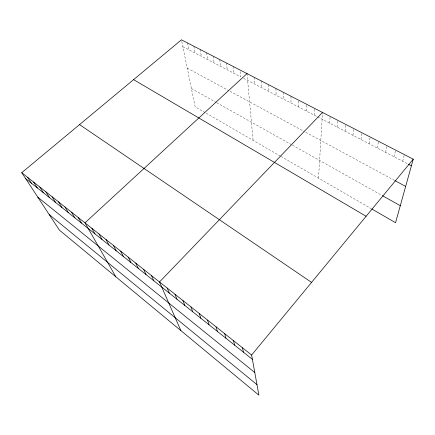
<?xml version="1.0" encoding="UTF-8"?>
<svg xmlns="http://www.w3.org/2000/svg" width="435" height="435" viewBox="0 0 435 435"><rect width="100%" height="100%" fill="white"/><g stroke="black" fill="none" stroke-linecap="round" stroke-linejoin="round"><path stroke-width="0.33" stroke-dasharray="2.17 1.63" d="M298.611 106.999L298.682 100.191M306.322 111.023L306.501 104.215M314.152 115.101L314.44 108.304M318.534 178.176L322.465 113.073M329.638 123.176L330.165 116.395M337.294 127.167L337.935 120.397M345.058 131.212L345.82 124.453M352.932 135.318L353.818 128.57M360.925 139.483L361.931 132.751M369.032 143.708L370.169 136.992M377.254 147.998L378.526 141.293M385.6 152.348L387.014 145.66M394.072 156.763L395.627 150.097M402.674 161.244L404.371 154.594M182.836 46.648L240.751 76.837L240.038 70.002M243.616 78.333L316.984 116.58M317.555 116.874L407.91 163.979M187.24 68.121L228.875 90.676M230.028 91.301L304.63 131.718M305.767 132.327L394.48 180.389M191.427 88.528L216.168 102.41M216.712 102.714L291.254 144.534M292.412 145.181L381.794 195.326M205.113 112.6L195.184 106.863L181.438 39.841M206.223 113.241L280.444 156.154M280.988 156.469L371.256 208.659M187.605 43.016L188.937 49.829M193.852 46.23L195.114 53.048M200.187 49.492L201.372 56.311M206.603 52.793L207.718 59.617M213.112 56.142L214.145 62.972M219.702 59.535L220.659 66.365M226.39 62.977L227.266 69.807M233.165 66.468L233.959 73.297M247.009 73.591L253.083 140.336M254.078 77.229L254.605 84.064M261.245 80.921L261.685 87.75M268.515 84.662L268.857 91.491M275.893 88.463L276.138 95.287M283.381 92.312L283.522 99.136M290.971 96.222L291.015 103.041"/><path stroke-width="0.65" d="M21.75 172.684L251.62 355.036L258.89 395.159L59.372 230.088L21.75 172.684L181.438 39.841L413.25 159.167L395.551 222.704L371.811 208.979M251.62 355.036L413.25 159.167M322.504 112.453L159.514 281.972L180.873 330.611M247.009 73.591L84.988 222.85L115.884 276.845M408.492 164.278L411.401 165.795M395.062 180.704L405.654 186.441M382.376 195.652L400.287 205.701M133.599 79.638L366.123 216.277M79.545 124.606L311.558 282.397M25.638 178.611L252.398 359.332M37.796 197.164L254.79 372.545M49.22 214.596L256.987 384.649M27.639 177.355L31.472 183.26M33.62 182.096L37.394 187.98M39.694 186.914L43.408 192.77M45.86 191.808L49.514 197.637M52.124 196.778L55.713 202.579M58.491 201.829L62.009 207.598M64.956 206.957L68.404 212.699M71.525 212.171L74.902 217.875M78.202 217.467L81.503 223.139M91.888 228.321L95.031 233.916M98.903 233.889L101.959 239.44M106.037 239.544L109.006 245.052M113.285 245.296L116.167 250.761M120.664 251.147L123.448 256.563M128.167 257.101L130.853 262.463M135.796 263.159L138.384 268.466M143.566 269.319L146.046 274.572M151.472 275.589L153.838 280.787M167.181 288.052L169.329 293.13M174.979 294.239L177.007 299.253M182.912 300.531L184.821 305.479M190.981 306.931L192.765 311.808M199.192 313.445L200.845 318.246M207.544 320.073L209.066 324.798M216.048 326.815L217.429 331.465M224.699 333.683L225.939 338.251M233.508 340.67L234.601 345.151M242.48 347.788L243.421 352.176"/></g></svg>
